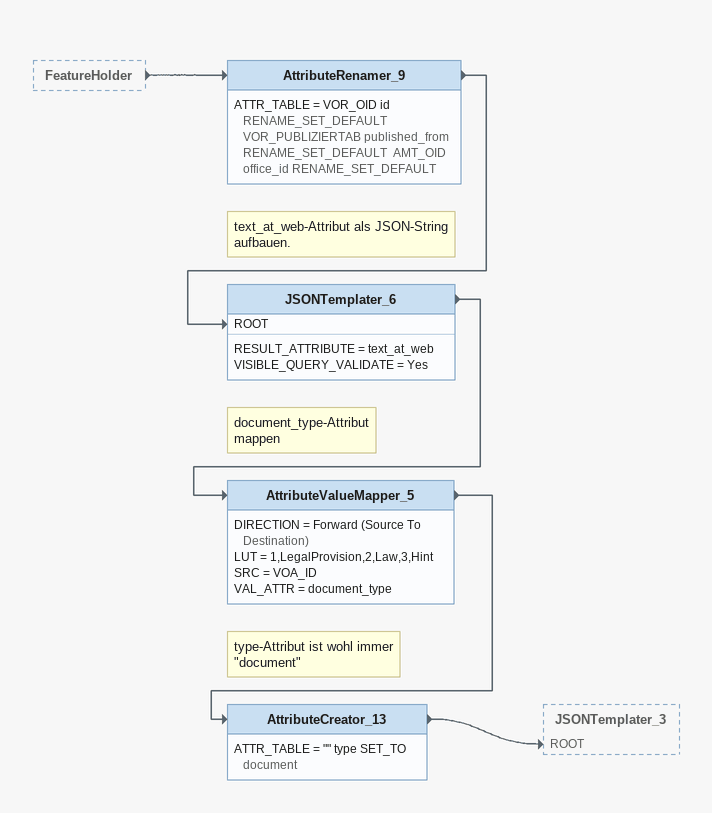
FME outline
FeatureHolder [outside]
    -> AttributeRenamer_9
AttributeRenamer_9
    ATTR_TABLE = VOR_OID id RENAME_SET_DEFAULT  VOR_PUBLIZIERTAB published_from RENAME_SET_DEFAULT  AMT_OID office_id RENAME_SET_DEFAULT
    -> JSONTemplater_6 [ROOT]
Note: text_at_web-Attribut als JSON-String / aufbauen.
JSONTemplater_6
    RESULT_ATTRIBUTE = text_at_web
    VISIBLE_QUERY_VALIDATE = Yes
    -> AttributeValueMapper_5
Note: document_type-Attribut / mappen
AttributeValueMapper_5
    DIRECTION = Forward (Source To Destination)
    LUT = 1,LegalProvision,2,Law,3,Hint
    SRC = VOA_ID
    VAL_ATTR = document_type
    -> AttributeCreator_13
Note: type-Attribut ist wohl immer "document"
AttributeCreator_13
    ATTR_TABLE = "" type SET_TO document
    -> JSONTemplater_3 [ROOT]
